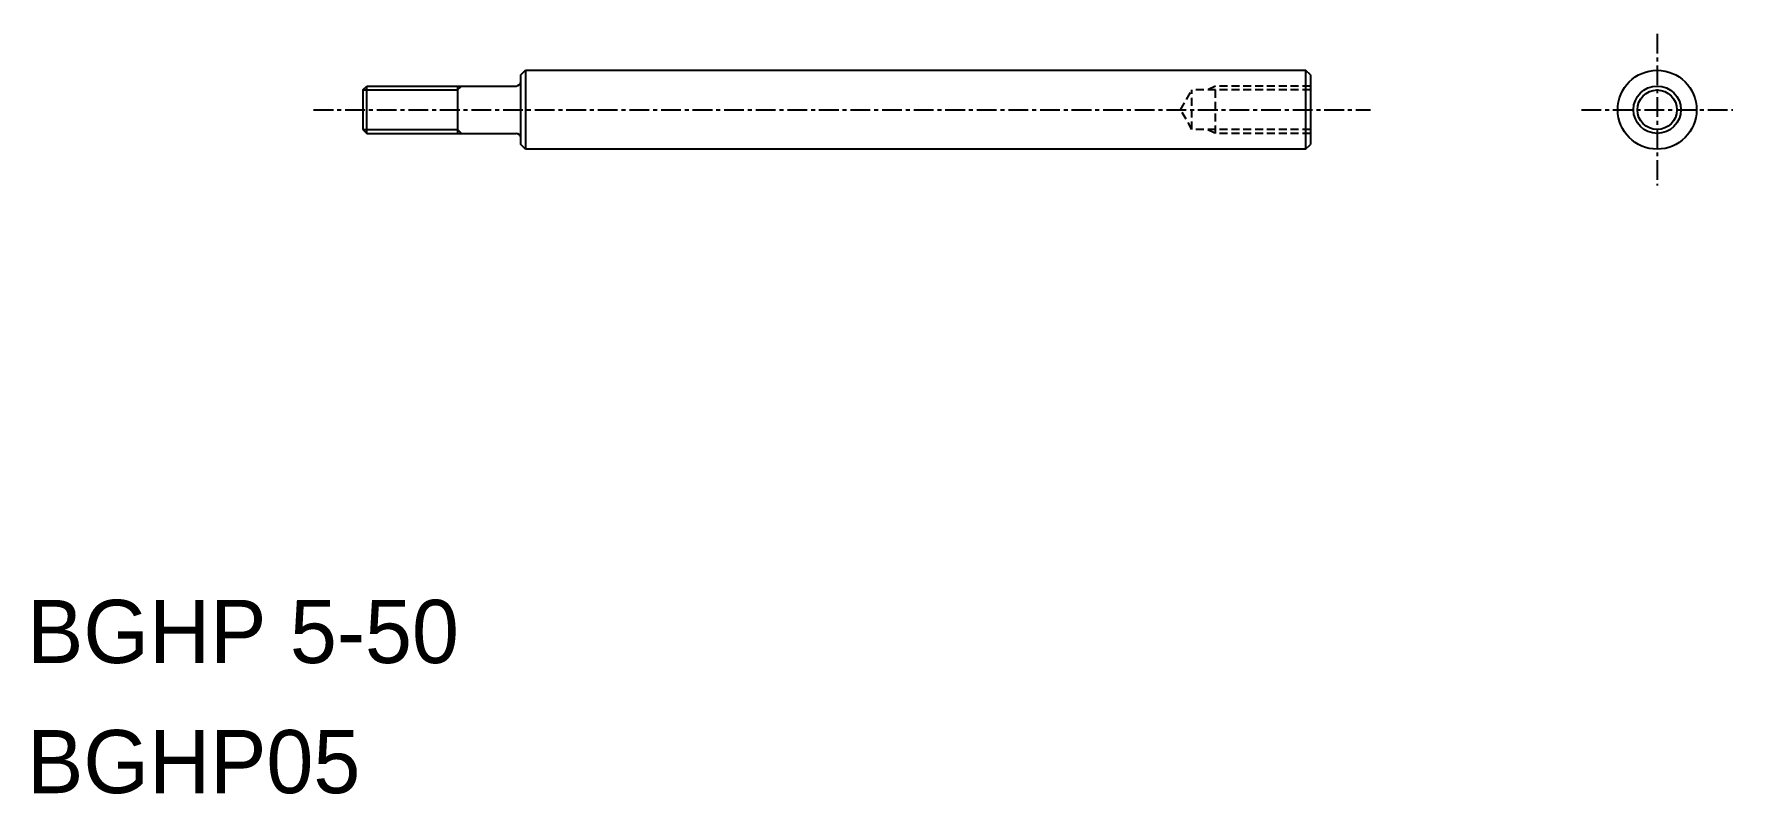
# Model space of a CAD drawing. Extents: x 59 to 167, y 44 to 92.
import ezdxf

# ---------------------------------------------------------------- set-up
doc = ezdxf.new("R2010")
doc.units = 0
doc.linetypes.add('CENTER', pattern=[2, 1.25, -0.25, 0.25, -0.25])
doc.linetypes.add('DASHED', pattern=[0.75, 0.5, -0.25])
doc.layers.get('0').update_dxf_attribs({"linetype": 'CONTINUOUS'})
doc.layers.add('CENTER', color=1, linetype='CENTER')

msp = doc.modelspace()

# ---------------------------------------------------------------- linework, layer by layer
at = {"color": 7, "linetype": 'CONTINUOUS'}
for p, q in [((89.74, 89.26), (90.04, 89.56)), ((90.04, 89.56), (139.44, 89.56)), ((90.04, 89.56), (90.04, 84.56)), ((139.44, 89.56), (139.44, 84.56)), ((139.74, 89.26), (139.44, 89.56)), ((79.74, 88.31), (79.99, 88.56)), ((79.74, 88.31), (79.74, 85.81)), ((79.99, 85.56), (79.99, 88.56)), ((79.99, 88.56), (89.44, 88.56)), ((85.74, 88.56), (85.74, 85.56)), ((89.74, 84.86), (89.74, 89.26)), ((139.74, 89.26), (139.74, 84.86)), ((79.74, 85.81), (79.99, 85.56)), ((79.99, 85.56), (89.44, 85.56)), ((90.04, 84.56), (89.74, 84.86)), ((139.44, 84.56), (90.04, 84.56)), ((139.44, 84.56), (139.74, 84.86))]:
    msp.add_line(p, q, dxfattribs=at)
at = {"color": 3, "linetype": 'CONTINUOUS'}
for p, q in [((79.74, 88.31), (85.74, 88.31)), ((85.74, 88.31), (85.99, 88.56)), ((79.74, 85.81), (85.74, 85.81)), ((85.74, 85.81), (85.99, 85.56))]:
    msp.add_line(p, q, dxfattribs=at)
at = {"color": 3, "linetype": 'DASHED'}
for p, q in [((131.52, 87.06), (132.24, 88.31)), ((139.74, 88.31), (132.24, 88.31)), ((132.24, 85.81), (132.24, 88.31)), ((133.74, 88.56), (133.24, 88.31)), ((139.74, 88.56), (133.74, 88.56)), ((133.74, 85.56), (133.74, 88.56)), ((132.24, 85.81), (131.52, 87.06)), ((139.74, 85.81), (132.24, 85.81)), ((133.24, 85.81), (133.74, 85.56)), ((139.74, 85.56), (133.74, 85.56))]:
    msp.add_line(p, q, dxfattribs=at)
at = {"color": 7, "linetype": 'CONTINUOUS'}
for radius in [2.5, 1.25]:
    msp.add_circle((161.7, 87.06), radius, dxfattribs=at)
at = {"color": 3, "linetype": 'CONTINUOUS'}
msp.add_circle((161.7, 87.06), 1.5, dxfattribs=at)
at = {"color": 7, "linetype": 'CONTINUOUS'}
for centre, start, end in [((89.44, 88.86), 270, 0), ((89.44, 85.26), 0, 90)]:
    msp.add_arc(centre, 0.3, start, end, dxfattribs=at)
at = {"layer": 'CENTER', "color": 1, "linetype": 'CENTER'}
for p, q in [((161.7, 91.86), (161.7, 82.26)), ((76.62, 87.06), (143.54, 87.06)), ((156.9, 87.06), (166.5, 87.06))]:
    msp.add_line(p, q, dxfattribs=at)

# ---------------------------------------------------------------- texts
at = {"color": 7, "linetype": 'CONTINUOUS'}
for s, p in [('BGHP 5-50', (58.47, 52.02)), ('BGHP05', (58.47, 43.78))]:
    msp.add_text(s, height=4, dxfattribs=at).set_placement(p)

doc.saveas('drawing.dxf')
